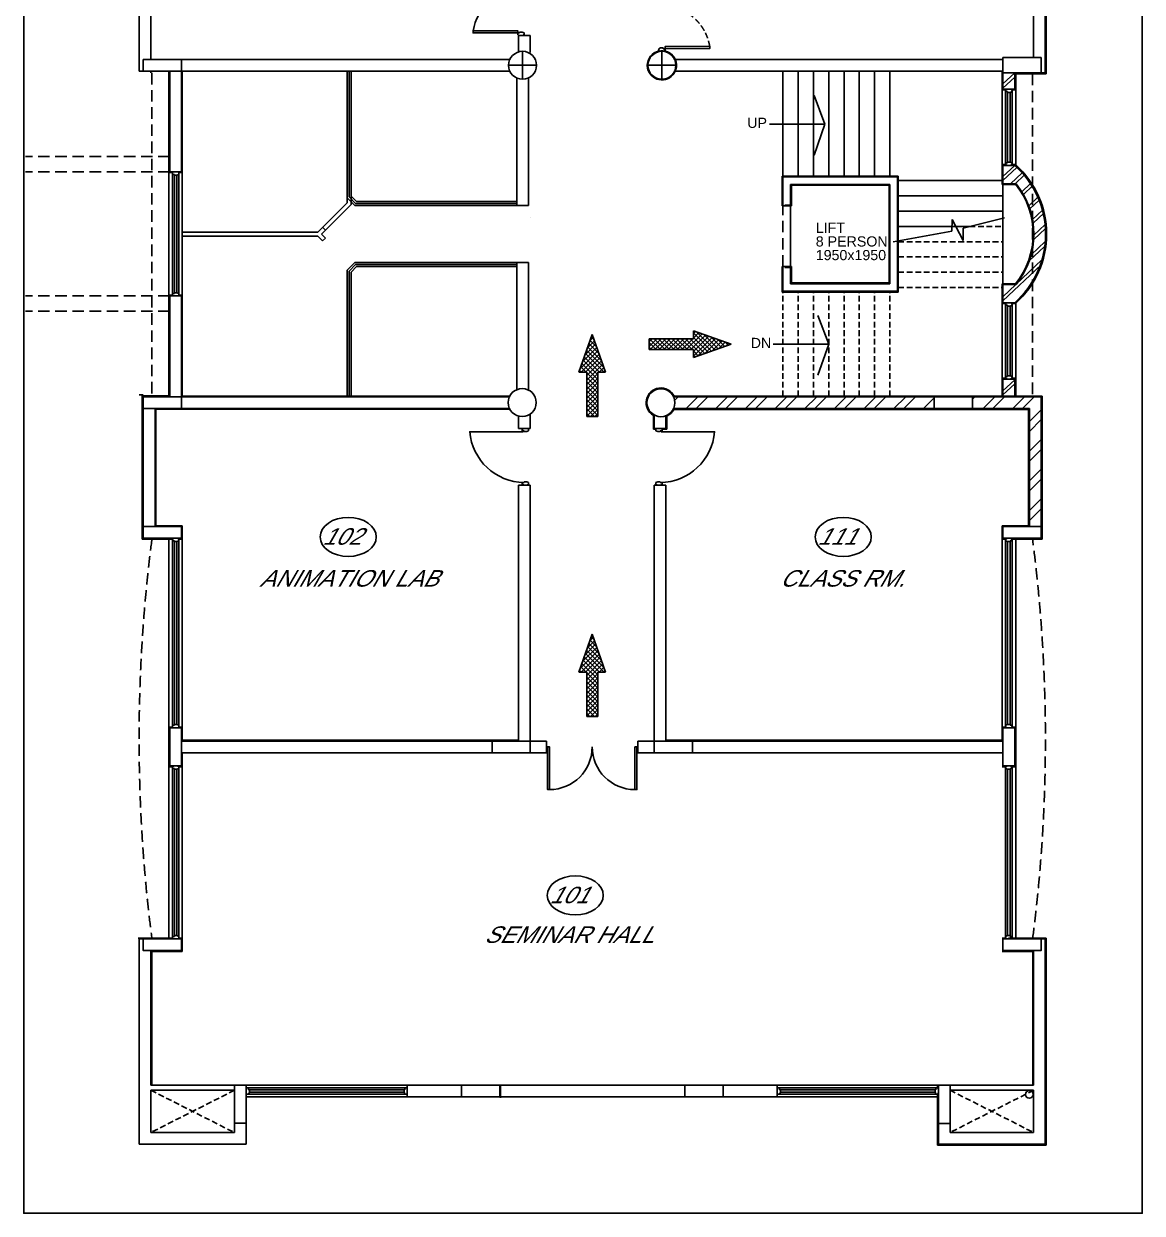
# Model space of a CAD drawing. Extents: x 681461 to 804584, y -183990 to -115925.
# Drawn here: x 706745 to 728732, y -183990 to -160609 of the extents above; entities that cross this region are included whole.
import ezdxf
from ezdxf.enums import TextEntityAlignment as Align

# ---------------------------------------------------------------- set-up
doc = ezdxf.new("R2010")
doc.units = 0
doc.header["$LTSCALE"] = 900
doc.linetypes.add('HIDDEN', pattern=[0.375, 0.25, -0.125])
doc.linetypes.add('HIDDEN2', pattern=[0.1875, 0.125, -0.0625])
for name, color, linetype in [('1', 7, 'CONTINUOUS'), ('CL', 8, 'CONTINUOUS'), ('COL', 6, 'CONTINUOUS'), ('DIM', 5, 'CONTINUOUS'), ('DOOR', 163, 'CONTINUOUS'), ('DW', 2, 'CONTINUOUS'), ('FUR', 2, 'CONTINUOUS'), ('MISC', 7, 'CONTINUOUS'), ('PLA', 9, 'CONTINUOUS'), ('TEXT', 2, 'CONTINUOUS'), ('WALL', 1, 'CONTINUOUS'), ('WIN', 4, 'CONTINUOUS')]:
    doc.layers.add(name, color=color, linetype=linetype)
doc.styles.add('ROMANS', font='arial.ttf')

# ---------------------------------------------------------------- blocks, each defined once
blk = doc.blocks.new('REDFRAME')
at = {"layer": '1', "linetype": 'BYBLOCK'}
for p, q in [((-95, 0), (-95, -15)), ((-95, 0), (0, 0)), ((0, 0), (0, -15)), ((-110, -15), (-110, -50)), ((-110, -15), (-95, -15)), ((-110, -15), (-110, -50)), ((-72, -50), (-110, -50)), ((-72, -50), (-72, -65)), ((-22, -65), (-72, -65)), ((-22, -65), (15, -50)), ((0, -15), (15, -15)), ((15, -15), (15, -50))]:
    blk.add_line(p, q, dxfattribs=at)
blk = doc.blocks.new('*X60')
at = {"layer": 'CL', "linetype": 'CONTINUOUS'}
for p, q in [((725443, -167943), (725394, -167991)), ((725832, -167943), (725602, -168173)), ((726026, -167943), (725796, -168173)), ((726415, -167943), (726185, -168173)), ((726610, -167943), (726380, -168173)), ((726744, -168197), (726514, -168427)), ((726744, -168391), (726514, -168621)), ((726744, -168780), (726514, -169010)), ((726744, -168975), (726514, -169205)), ((726744, -169364), (726514, -169594)), ((726744, -169558), (726514, -169788)), ((726744, -169947), (726514, -170177)), ((726744, -170141), (726514, -170371))]:
    blk.add_line(p, q, dxfattribs=at)
blk = doc.blocks.new('*X61')
at = {"layer": 'CL', "linetype": 'CONTINUOUS'}
for p, q in [((719609, -167943), (719540, -168012)), ((719998, -167943), (719768, -168173)), ((720193, -167943), (719963, -168173)), ((720581, -167943), (720351, -168173)), ((720776, -167943), (720546, -168173)), ((721165, -167943), (720935, -168173)), ((721359, -167943), (721129, -168173)), ((721748, -167943), (721518, -168173)), ((721943, -167943), (721713, -168173)), ((722332, -167943), (722102, -168173)), ((722526, -167943), (722296, -168173)), ((722915, -167943), (722685, -168173)), ((723109, -167943), (722879, -168173)), ((723498, -167943), (723268, -168173)), ((723693, -167943), (723463, -168173)), ((724082, -167943), (723852, -168173)), ((724276, -167943), (724046, -168173)), ((724644, -167963), (724435, -168173)), ((724644, -168158), (724629, -168173))]:
    blk.add_line(p, q, dxfattribs=at)
blk = doc.blocks.new('*X80')
at = {"layer": 'DOOR', "color": 3, "linetype": 'CONTINUOUS'}
for p, q in [((717826, -172874), (717964, -172736)), ((717874, -172738), (717941, -172671)), ((718006, -172854), (717878, -172727)), ((717958, -172718), (717901, -172662)), ((717682, -173284), (718033, -172932)), ((717699, -173355), (718056, -172998)), ((717730, -173148), (718010, -172867)), ((717778, -173011), (717987, -172802)), ((718153, -173355), (717786, -172988)), ((718150, -173264), (717809, -172923)), ((718102, -173128), (717832, -172858)), ((718054, -172991), (717855, -172792)), ((717799, -173355), (717694, -173250)), ((718027, -173495), (717717, -173184)), ((718027, -173407), (717740, -173119)), ((718064, -173355), (717763, -173054)), ((717787, -173355), (718079, -173063)), ((717811, -173419), (718102, -173128)), ((717811, -173508), (718126, -173194)), ((717711, -173355), (717671, -173315)), ((718027, -173583), (717811, -173367)), ((717811, -173596), (718027, -173380)), ((718027, -173672), (717811, -173456)), ((717811, -173685), (718027, -173469)), ((718053, -173355), (718149, -173259)), ((718141, -173355), (718172, -173324)), ((718027, -173760), (717811, -173544)), ((717811, -173773), (718027, -173557)), ((718027, -173848), (717811, -173632)), ((717811, -173861), (718027, -173645)), ((718027, -173937), (717811, -173721)), ((717811, -173950), (718027, -173734)), ((718027, -174025), (717811, -173809)), ((717811, -174038), (718027, -173822)), ((718027, -174114), (717811, -173898)), ((717811, -174126), (718027, -173910)), ((718027, -174202), (717811, -173986)), ((717811, -174215), (718027, -173999)), ((717963, -174226), (717811, -174074)), ((717875, -174226), (717811, -174163)), ((717889, -174226), (718027, -174087)), ((717977, -174226), (718027, -174176))]:
    blk.add_line(p, q, dxfattribs=at)
blk = doc.blocks.new('*X81')
at = {"layer": 'DOOR', "color": 3, "linetype": 'CONTINUOUS'}
for p, q in [((717778, -167116), (717987, -166907)), ((717826, -166979), (717964, -166841)), ((718054, -167096), (717855, -166897)), ((717874, -166843), (717941, -166776)), ((718006, -166959), (717878, -166832)), ((717958, -166823), (717901, -166767)), ((717682, -167389), (718033, -167037)), ((717699, -167460), (718056, -167103)), ((717730, -167253), (718010, -166972)), ((718064, -167460), (717763, -167159)), ((718153, -167460), (717786, -167093)), ((717787, -167460), (718079, -167168)), ((718150, -167369), (717809, -167028)), ((718102, -167233), (717832, -166963)), ((717799, -167460), (717694, -167355)), ((718027, -167600), (717717, -167289)), ((718027, -167512), (717740, -167224)), ((717811, -167524), (718102, -167233)), ((717811, -167613), (718126, -167299)), ((718053, -167460), (718149, -167364)), ((717711, -167460), (717671, -167420)), ((718027, -167688), (717811, -167472)), ((717811, -167701), (718027, -167485)), ((718027, -167777), (717811, -167561)), ((717811, -167790), (718027, -167574)), ((718141, -167460), (718172, -167429)), ((718027, -167865), (717811, -167649)), ((717811, -167878), (718027, -167662)), ((718027, -167953), (717811, -167737)), ((717811, -167966), (718027, -167750)), ((718027, -168042), (717811, -167826)), ((717811, -168055), (718027, -167839)), ((718027, -168130), (717811, -167914)), ((717811, -168143), (718027, -167927)), ((718027, -168219), (717811, -168003)), ((717811, -168231), (718027, -168015)), ((718027, -168307), (717811, -168091)), ((717811, -168320), (718027, -168104)), ((717963, -168331), (717811, -168179)), ((717875, -168331), (717811, -168268)), ((717889, -168331), (718027, -168192)), ((717977, -168331), (718027, -168281))]:
    blk.add_line(p, q, dxfattribs=at)
blk = doc.blocks.new('*X82')
at = {"layer": 'DOOR', "color": 3, "linetype": 'CONTINUOUS'}
for p, q in [((719908, -166699), (719948, -166658)), ((719908, -166787), (720014, -166681)), ((719908, -166687), (720265, -167044)), ((719979, -166669), (720331, -167021)), ((719037, -166862), (719100, -166799)), ((719037, -166951), (719189, -166799)), ((719037, -166876), (719176, -167015)), ((719048, -166799), (719264, -167015)), ((719061, -167015), (719277, -166799)), ((719137, -166799), (719353, -167015)), ((719149, -167015), (719365, -166799)), ((719225, -166799), (719441, -167015)), ((719238, -167015), (719454, -166799)), ((719313, -166799), (719529, -167015)), ((719326, -167015), (719542, -166799)), ((719402, -166799), (719618, -167015)), ((719415, -167015), (719631, -166799)), ((719490, -166799), (719706, -167015)), ((719503, -167015), (719719, -166799)), ((719579, -166799), (719795, -167015)), ((719591, -167015), (719807, -166799)), ((719667, -166799), (719883, -167015)), ((719680, -167015), (719896, -166799)), ((719755, -166799), (720069, -167113)), ((719768, -167015), (720079, -166704)), ((719844, -166799), (720135, -167090)), ((719857, -167015), (720144, -166727)), ((719908, -167052), (720210, -166751)), ((719908, -167140), (720275, -166774)), ((719908, -166775), (720200, -167067)), ((719999, -167138), (720340, -166797)), ((720116, -166717), (720396, -166998)), ((720135, -167090), (720405, -166820)), ((720252, -166766), (720461, -166975)), ((720272, -167042), (720471, -166843)), ((720389, -166814), (720527, -166952)), ((720409, -166993), (720536, -166866)), ((720525, -166862), (720592, -166929)), ((720545, -166945), (720601, -166889)), ((719037, -166965), (719087, -167015)), ((719908, -167040), (720004, -167136)), ((719908, -167129), (719939, -167159))]:
    blk.add_line(p, q, dxfattribs=at)

msp = doc.modelspace()

# ---------------------------------------------------------------- linework, layer by layer
at = {"layer": '1', "color": 1}
for p, q in [((713099.489, -164126.307), (713099.489, -161542.875)), ((713139.489, -164013.55), (713139.489, -161542.875)), ((713179.489, -164159.444), (713179.489, -161542.875)), ((712522.921, -164702.875), (713099.489, -164126.307)), ((713252.246, -164182.875), (713099.489, -164030.119)), ((713268.814, -164142.875), (713139.489, -164013.55)), ((713285.383, -164102.875), (713179.489, -163996.982)), ((713285.383, -164102.875), (716434.489, -164102.875)), ((712596.058, -164742.875), (713179.489, -164159.444)), ((713252.246, -164182.875), (716434.489, -164182.875)), ((713268.814, -164142.875), (716434.489, -164142.875)), ((713268.814, -164142.875), (716434.489, -164142.875)), ((716434.489, -164182.875), (716664.489, -164182.875)), ((712522.921, -164702.875), (709859.489, -164702.875)), ((712522.921, -164782.875), (709859.489, -164782.875)), ((712522.921, -164782.875), (712617.253, -164877.208)), ((712596.058, -164742.875), (712673.822, -164820.639)), ((712673.822, -164665.112), (712617.253, -164608.543)), ((712673.822, -164820.639), (712617.253, -164877.208)), ((713252.246, -165302.875), (713099.489, -165455.632)), ((713099.489, -165455.632), (713099.489, -167942.875)), ((713268.814, -165342.875), (713139.489, -165472.2)), ((713139.489, -165472.2), (713139.489, -167942.875)), ((713285.383, -165382.875), (713179.489, -165488.769)), ((713179.489, -165488.769), (713179.489, -167942.875)), ((713252.246, -165302.875), (716434.489, -165302.875)), ((713268.814, -165342.875), (716434.489, -165342.875)), ((713268.814, -165342.875), (716434.489, -165342.875)), ((713285.383, -165382.875), (716434.489, -165382.875)), ((716434.489, -165302.875), (716664.489, -165302.875))]:
    msp.add_line(p, q, dxfattribs=at)
at = {"layer": 'COL'}
for points in [[(709094.49, -167942.875), (709844.49, -167942.875), (709844.49, -168172.875), (709094.49, -168172.875)], [(724644.49, -167943.314), (725394.49, -167943.314), (725394.49, -168172.875), (724644.49, -168172.875)], [(709094.489, -170723.095), (709844.489, -170723.095), (709844.489, -170493.095), (709094.489, -170493.095)], [(725994.489, -170723.095), (726744.489, -170723.095), (726744.489, -170493.095), (725994.489, -170493.095)], [(726224.489, -175198.095), (726224.489, -174448.095), (725994.489, -174448.095), (725994.489, -175198.095)], [(711114.49, -182223.095), (711114.49, -181473.095), (710884.49, -181473.095), (710884.49, -182223.095)], [(715351.01, -181473.095), (715351.01, -181703.095), (716101.01, -181703.095), (716101.01, -181473.095)], [(720491.01, -181473.095), (720491.01, -181703.095), (719741.01, -181703.095), (719741.01, -181473.095)], [(724724.49, -181472.886), (724954.49, -181472.886), (724954.49, -182224.88), (724724.49, -182224.88)]]:
    msp.add_lwpolyline(points, close=True, dxfattribs=at)
at = {"layer": 'COL', "color": 6}
for points in [[(709614.49, -174448.095), (709844.49, -174448.095), (709844.49, -175198.095), (709614.49, -175198.095)], [(715949.49, -174708.095), (716699.49, -174708.095), (716699.49, -174938.095), (715949.49, -174938.095)], [(719139.49, -174708.095), (719889.49, -174708.095), (719889.49, -174938.095), (719139.49, -174938.095)]]:
    msp.add_lwpolyline(points, close=True, dxfattribs=at)
at = {"layer": 'COL'}
for centre in [(716542.867, -168054.876), (719269.815, -168058.095)]:
    msp.add_circle(centre, 275, dxfattribs=at)
at = {"layer": 'DIM'}
msp.add_circle((726511.787, -181654.019), 75, dxfattribs=at)
at = {"layer": 'DOOR', "color": 7}
for p, q in [((709014.49, -161542.875), (709014.49, -158759.876)), ((726824.107, -161574.876), (726824.107, -158759.876)), ((709244.49, -161312.875), (709244.49, -158989.876)), ((726594.107, -161274.876), (726594.107, -158989.876)), ((716469.489, -160840.44), (716699.489, -160840.44)), ((716469.489, -161175.076), (716469.489, -160840.44)), ((716699.489, -161175.076), (716699.489, -160840.44)), ((709844.489, -161312.875), (716298.33, -161312.875)), ((719553.501, -161312.875), (725994.489, -161312.875)), ((709614.49, -161542.875), (709614.49, -163519.876)), ((709844.489, -161542.875), (716301.092, -161542.875)), ((709844.489, -163519.876), (709844.489, -161542.875)), ((719550.875, -161542.875), (725994.489, -161542.875)), ((716434.489, -161674.676), (716434.489, -162009.312)), ((716664.489, -161674.676), (716664.489, -162009.312)), ((716434.489, -164182.875), (716434.489, -162009.312)), ((716664.489, -164182.875), (716664.489, -162009.312)), ((709614.49, -163519.876), (709844.489, -163519.876)), ((716434.489, -167802.132), (716434.489, -165302.875)), ((716664.489, -167808.232), (716664.489, -165302.875)), ((709614.49, -165959.876), (709614.49, -167942.875)), ((709614.49, -165959.876), (709844.489, -165959.876)), ((709844.489, -167942.875), (709844.489, -165959.876)), ((709844.49, -167942.875), (716291.708, -167942.875)), ((719519.514, -167942.875), (724644.49, -167942.875)), ((725394.49, -167942.875), (725994.49, -167942.875)), ((725957.36, -167942.875), (726744.491, -167942.875)), ((726744.491, -167942.875), (726744.491, -170493.095)), ((709094.49, -168172.875), (709094.49, -170493.095)), ((709324.489, -170493.095), (709324.489, -168172.875)), ((709844.49, -168172.875), (716294.47, -168172.875)), ((716469.49, -168319.905), (716469.49, -168561.88)), ((716699.49, -168280.917), (716699.49, -168561.88)), ((719139.49, -168300.253), (719139.49, -168561.88)), ((719369.49, -168314.395), (719369.49, -168561.88)), ((719519.716, -168172.875), (724644.49, -168172.875)), ((725394.49, -168172.875), (726514.491, -168172.875)), ((726514.491, -170493.095), (726514.491, -168172.875)), ((716469.49, -168561.88), (716699.49, -168561.88)), ((719139.49, -168561.88), (719369.49, -168561.88)), ((716469.49, -169676.539), (716469.49, -174708.095)), ((716699.49, -169676.539), (716469.49, -169676.539)), ((716699.49, -169676.539), (716699.49, -174708.095)), ((719139.49, -174708.095), (719139.49, -169676.539)), ((719139.49, -169676.539), (719369.49, -169676.539)), ((719369.49, -174708.095), (719369.49, -169676.539)), ((709844.49, -174708.095), (715949.49, -174708.095)), ((716699.49, -174708.095), (717019.49, -174708.095)), ((717019.49, -174708.095), (717019.49, -174938.095)), ((718819.49, -174708.095), (718819.49, -174938.095)), ((719139.49, -174708.095), (718819.49, -174708.095)), ((719889.49, -174708.095), (725994.49, -174708.095)), ((709844.49, -174938.095), (715949.49, -174938.095)), ((716699.49, -174938.095), (717019.49, -174938.095)), ((719139.49, -174938.095), (718819.49, -174938.095)), ((719889.49, -174938.095), (725994.49, -174938.095)), ((709014.49, -178598.095), (709014.49, -182633.095)), ((726824.49, -182633.095), (726824.49, -178598.095)), ((709244.49, -178828.095), (709244.49, -181473.095)), ((726594.49, -181473.095), (726594.49, -178828.095)), ((710884.49, -181473.095), (709244.49, -181473.095)), ((709244.49, -181573.095), (709244.49, -182403.095)), ((710884.49, -181573.095), (709244.49, -181573.095)), ((714284.49, -181473.095), (714284.49, -181703.095)), ((715351.01, -181473.095), (714284.49, -181473.095)), ((716101.01, -181473.095), (719741.01, -181473.095)), ((720491.01, -181473.095), (721554.49, -181472.976)), ((721554.49, -181472.976), (721554.49, -181703.095)), ((724954.49, -181473.095), (726594.491, -181473.095)), ((724954.49, -181573.095), (726594.49, -181573.095)), ((726594.49, -182403.095), (726594.49, -181573.095)), ((715351.01, -181703.095), (714284.49, -181703.095)), ((716101.01, -181703.095), (719741.01, -181703.095)), ((720491.01, -181702.875), (721554.49, -181702.875)), ((710884.49, -182223.095), (710884.49, -182403.095)), ((711114.49, -182223.095), (711114.49, -182633.095)), ((724724.49, -182224.88), (724724.49, -182633.095)), ((724954.49, -182224.88), (724954.49, -182403.095)), ((710884.49, -182403.095), (709244.49, -182403.095)), ((724954.49, -182403.095), (726594.49, -182403.095)), ((711114.49, -182633.095), (709014.49, -182633.095)), ((724724.49, -182633.095), (726824.49, -182633.095))]:
    msp.add_line(p, q, dxfattribs=at)
at = {"layer": 'DOOR', "color": 4, "linetype": 'BYBLOCK'}
for p, q in [((716549.489, -161699.876), (716549.489, -161149.876)), ((719289.489, -161699.876), (719289.489, -161149.876)), ((716274.489, -161424.876), (716824.489, -161424.876)), ((719014.489, -161424.876), (719564.489, -161424.876))]:
    msp.add_line(p, q, dxfattribs=at)
at = {"layer": 'DOOR', "color": 3, "linetype": 'BYBLOCK'}
for p, q in [((720653, -166907.101), (719908, -166644.101)), ((719908, -166799.101), (719908, -166644.101)), ((717919.49, -166715.101), (717656.49, -167460.101)), ((717919.49, -166715.101), (718182.49, -167460.101)), ((719908, -166799.101), (719037, -166799.101)), ((719037, -167015.101), (719037, -166799.101)), ((720653, -166907.101), (719908, -167170.101)), ((719908, -167015.101), (719037, -167015.101)), ((719908, -167170.101), (719908, -167015.101)), ((717811.49, -167460.101), (717656.49, -167460.101)), ((717811.49, -167460.101), (717811.49, -168331.101)), ((718182.49, -167460.101), (718027.49, -167460.101)), ((718027.49, -167460.101), (718027.49, -168331.101)), ((718027.49, -168331.101), (717811.49, -168331.101)), ((717919.49, -172610.101), (717656.49, -173355.101)), ((717919.49, -172610.101), (718182.49, -173355.101)), ((717811.49, -173355.101), (717656.49, -173355.101)), ((717811.49, -173355.101), (717811.49, -174226.101)), ((718182.49, -173355.101), (718027.49, -173355.101)), ((718027.49, -173355.101), (718027.49, -174226.101)), ((718027.49, -174226.101), (717811.49, -174226.101))]:
    msp.add_line(p, q, dxfattribs=at)
at = {"layer": 'DOOR', "color": 222, "linetype": 'BYBLOCK'}
msp.add_lwpolyline([(706745, -120071.047), (728731.63, -120071.047), (728731.63, -183989.95), (706745, -183989.95)], close=True, dxfattribs=at)
at = {"layer": 'DOOR', "color": 4, "linetype": 'BYBLOCK'}
for points in [[(712572, -170695.101), (712582.587, -170770.016), (712613.942, -170842.052), (712664.86, -170908.44), (712733.384, -170966.63), (712816.881, -171014.386), (712912.141, -171049.871), (713015.505, -171071.723), (713123, -171079.101), (713230.495, -171071.723), (713333.859, -171049.871), (713429.119, -171014.386), (713512.616, -170966.63), (713581.14, -170908.44), (713632.058, -170842.052), (713663.413, -170770.016), (713674, -170695.101), (713663.413, -170620.187), (713632.058, -170548.151), (713581.14, -170481.762), (713512.616, -170423.572), (713429.119, -170375.817), (713333.859, -170340.332), (713230.495, -170318.48), (713123, -170311.101), (713015.505, -170318.48), (712912.141, -170340.332), (712816.881, -170375.817), (712733.384, -170423.572), (712664.86, -170481.762), (712613.942, -170548.151), (712582.587, -170620.187)], [(722303, -170695.101), (722313.587, -170770.016), (722344.942, -170842.052), (722395.86, -170908.44), (722464.384, -170966.63), (722547.881, -171014.386), (722643.141, -171049.871), (722746.505, -171071.723), (722854, -171079.101), (722961.495, -171071.723), (723064.859, -171049.871), (723160.119, -171014.386), (723243.616, -170966.63), (723312.14, -170908.44), (723363.058, -170842.052), (723394.413, -170770.016), (723405, -170695.101), (723394.413, -170620.187), (723363.058, -170548.151), (723312.14, -170481.762), (723243.616, -170423.572), (723160.119, -170375.817), (723064.859, -170340.332), (722961.495, -170318.48), (722854, -170311.101), (722746.505, -170318.48), (722643.141, -170340.332), (722547.881, -170375.817), (722464.384, -170423.572), (722395.86, -170481.762), (722344.942, -170548.151), (722313.587, -170620.187)], [(717036, -177743.101), (717046.587, -177818.016), (717077.942, -177890.052), (717128.86, -177956.44), (717197.384, -178014.63), (717280.881, -178062.386), (717376.141, -178097.871), (717479.505, -178119.723), (717587, -178127.101), (717694.495, -178119.723), (717797.859, -178097.871), (717893.119, -178062.386), (717976.616, -178014.63), (718045.14, -177956.44), (718096.058, -177890.052), (718127.413, -177818.016), (718138, -177743.101), (718127.413, -177668.187), (718096.058, -177596.151), (718045.14, -177529.762), (717976.616, -177471.572), (717893.119, -177423.817), (717797.859, -177388.332), (717694.495, -177366.48), (717587, -177359.101), (717479.505, -177366.48), (717376.141, -177388.332), (717280.881, -177423.817), (717197.384, -177471.572), (717128.86, -177529.762), (717077.942, -177596.151), (717046.587, -177668.187)]]:
    msp.add_lwpolyline(points, close=True, dxfattribs=at)
at = {"layer": 'DW', "color": 5, "linetype": 'HIDDEN2'}
msp.add_arc((719280.012, -161211.816), 962.325, 9.2622216, 87.9704817, dxfattribs=at)
at = {"layer": 'FUR', "color": 2}
for p, q in [((724990.377, -164685.572), (724995.671, -164456.734)), ((724995.671, -164456.734), (725208.998, -164866.951)), ((725208.998, -164623.837), (726021.244, -164424.568)), ((723833.267, -164894.783), (724990.377, -164685.572)), ((725208.998, -164866.951), (725208.998, -164623.837))]:
    msp.add_line(p, q, dxfattribs=at)
at = {"layer": 'MISC', "color": 1, "linetype": 'HIDDEN2'}
for p, q in [((725335.2, -164592.875), (725994.489, -164592.875)), ((723934.489, -164892.875), (725994.489, -164892.875)), ((723934.489, -165192.875), (725994.489, -165192.875)), ((723934.489, -165492.875), (725994.489, -165492.875)), ((721669.489, -167927.875), (721669.489, -165882.875)), ((721969.489, -167927.875), (721969.489, -165882.875)), ((722269.489, -167927.875), (722269.489, -165882.875)), ((722569.489, -167927.875), (722569.489, -165882.875)), ((722869.489, -167927.875), (722869.489, -165882.875)), ((723169.489, -167927.875), (723169.489, -165882.875)), ((723469.489, -167927.875), (723469.489, -165882.875)), ((723769.489, -167927.875), (723769.489, -165882.875)), ((723934.489, -165792.875), (725979.489, -165792.875))]:
    msp.add_line(p, q, dxfattribs=at)
at = {"layer": 'PLA'}
for p, q in [((709074.49, -167922.875), (709074.49, -170738.095)), ((709594.49, -167922.875), (709074.49, -167922.875)), ((709859.49, -167927.875), (716282.155, -167927.875)), ((709339.489, -168187.875), (716285.164, -168187.875)), ((709339.489, -170478.095), (709339.489, -168187.875)), ((719124.49, -168309.054), (719124.49, -168576.88)), ((719384.49, -168321.239), (719384.49, -168576.88)), ((719124.49, -168576.88), (719169.49, -168576.88)), ((719384.49, -168576.88), (719294.49, -168576.88)), ((709859.49, -174693.095), (709859.49, -170478.095)), ((709666.99, -170738.095), (709074.49, -170738.095)), ((709594.49, -170738.095), (709594.49, -174433.095)), ((709791.99, -170738.095), (709859.49, -170738.095)), ((709594.49, -174433.095), (709666.99, -174433.095)), ((709791.99, -174433.095), (709859.49, -174433.095)), ((709859.49, -174953.095), (709859.49, -178583.095)), ((709594.49, -175213.095), (709594.49, -178583.095)), ((726244.49, -175213.095), (726244.49, -178583.095))]:
    msp.add_line(p, q, dxfattribs=at)
at = {"layer": 'PLA', "linetype": 'BYBLOCK'}
for p, q in [((719528.934, -167927.875), (726764.491, -167927.875)), ((726764.491, -167927.875), (726764.491, -170743.095)), ((719524.876, -168192.875), (726494.491, -168192.875)), ((726494.491, -170478.095), (726494.491, -168192.875)), ((725979.49, -174693.095), (725979.49, -170478.095)), ((726494.491, -170478.095), (725979.49, -170478.095)), ((726046.99, -170738.095), (725979.49, -170738.095)), ((726171.99, -170743.095), (726764.491, -170743.095)), ((726244.49, -175213.095), (726244.49, -170743.095)), ((726046.989, -174433.095), (725979.49, -174433.095)), ((726244.49, -174433.095), (726171.989, -174433.095)), ((719384.49, -174693.095), (725979.49, -174693.095)), ((726104.49, -178583.095), (726844.49, -178583.095)), ((726844.49, -182653.095), (726844.49, -178583.095)), ((726579.479, -178843.095), (725979.49, -178843.095)), ((726579.479, -181457.875), (726579.479, -178843.095)), ((724704.49, -182653.095), (726844.49, -182653.095))]:
    msp.add_line(p, q, dxfattribs=at)
at = {"layer": 'PLA', "color": 8, "linetype": 'BYBLOCK'}
for p, q in [((709594.49, -174433.095), (709594.49, -175213.095)), ((709594.49, -175213.095), (709666.99, -175213.095)), ((709791.99, -175213.095), (709859.489, -175213.095)), ((726046.99, -175213.095), (725979.49, -175213.095)), ((726244.49, -175213.095), (726171.99, -175213.095))]:
    msp.add_line(p, q, dxfattribs=at)
at = {"layer": 'PLA', "color": 8}
for p, q in [((709859.49, -174693.095), (716454.49, -174693.095)), ((709859.489, -175213.095), (709859.489, -174953.095))]:
    msp.add_line(p, q, dxfattribs=at)
at = {"layer": 'PLA', "color": 6}
for points in [[(709094.489, -178598.095), (709844.489, -178598.095), (709844.489, -178828.095), (709094.489, -178828.095)], [(726744.49, -178598.095), (725994.49, -178598.095), (725994.49, -178828.095), (726744.49, -178828.095)]]:
    msp.add_lwpolyline(points, close=True, dxfattribs=at)
at = {"layer": 'PLA', "linetype": 'BYBLOCK'}
msp.add_arc((719269.815, -168058.095), 290, 26.6816094, 239.9259173, dxfattribs=at)
at = {"layer": 'PLA'}
msp.add_arc((719269.815, -168054.876), 290, 293.2929434, 331.5846092, dxfattribs=at)
at = {"layer": 'WALL', "color": 8, "linetype": 'BYBLOCK'}
for p, q in [((726844.107, -161594.876), (726844.107, -158744.876)), ((719226.989, -161134.876), (719206.989, -161134.876)), ((725979.489, -163767.875), (725979.489, -161557.875)), ((726224.489, -161574.876), (725994.489, -161792.91)), ((726224.489, -161655.775), (725994.489, -161873.809)), ((726244.489, -163383.897), (726244.489, -161594.876)), ((726244.489, -161594.876), (726844.107, -161594.876)), ((726046.989, -161907.875), (725979.489, -161907.875)), ((726046.989, -161942.875), (726046.989, -163342.875)), ((726084.989, -161957.875), (726084.989, -163327.875)), ((726134.989, -161957.875), (726134.989, -163327.875)), ((726171.989, -161907.875), (726244.489, -161907.875)), ((726171.989, -161942.875), (726171.989, -163342.875)), ((726046.989, -163377.875), (725979.489, -163377.875)), ((726224.489, -163392.875), (725994.489, -163610.91)), ((726171.989, -163377.875), (726244.489, -163377.875)), ((709666.99, -163534.876), (709594.49, -163534.876)), ((709666.99, -163569.876), (709666.99, -165909.876)), ((709704.99, -163584.876), (709704.99, -165894.876)), ((709754.99, -163584.876), (709754.99, -165894.876)), ((709791.99, -163534.876), (709859.489, -163534.876)), ((709791.99, -163569.876), (709791.99, -165909.876)), ((726267.928, -163432.596), (725994.489, -163691.808)), ((726374.489, -163539.875), (726144.489, -163757.91)), ((726411.834, -163585.373), (726235.138, -163752.875)), ((726244.666, -163767.875), (725979.489, -163767.875)), ((726537.496, -163751.811), (726366.396, -163914.009)), ((726574.84, -163797.308), (726398.145, -163964.811)), ((726681.363, -164016.59), (726501.187, -164187.392)), ((726704.493, -164075.561), (726522.648, -164247.946)), ((726771.939, -164274.066), (726576.744, -164459.105)), ((726795.069, -164333.038), (726587.994, -164529.34)), ((716699.489, -164407.773), (716699.489, -164407.773)), ((726823.917, -164554.448), (726602.411, -164764.43)), ((726829.051, -164630.48), (726599.003, -164848.559)), ((726812.051, -164984.48), (726511.952, -165268.966)), ((726826.558, -164889.829), (726547.861, -165154.026)), ((726759.22, -165251.82), (725994.489, -165976.765)), ((726744.713, -165346.471), (725994.489, -166057.664)), ((725979.489, -167927.875), (725979.489, -165717.875)), ((726251.839, -165717.875), (725979.489, -165717.875)), ((709666.99, -165944.876), (709594.49, -165944.876)), ((709791.99, -165944.876), (709859.489, -165944.876)), ((726046.989, -166107.875), (725979.489, -166107.875)), ((726046.989, -166142.875), (726046.989, -167542.875)), ((726084.989, -166157.875), (726084.989, -167527.875)), ((726134.989, -166157.875), (726134.989, -167527.875)), ((726171.989, -166107.875), (726244.489, -166107.875)), ((726171.989, -166142.875), (726171.989, -167542.875)), ((726244.489, -166101.854), (726244.489, -167923.314)), ((726046.989, -167577.875), (725979.489, -167577.875)), ((726224.489, -167605.772), (725994.489, -167823.806)), ((726171.989, -167577.875), (726244.489, -167577.875)), ((726224.489, -167686.671), (725994.489, -167904.705)), ((726046.99, -170773.095), (726046.99, -174398.095)), ((726083.99, -170788.095), (726083.99, -174383.095)), ((726133.99, -170788.095), (726133.99, -174383.142)), ((726171.99, -170773.095), (726171.99, -174397.964)), ((709594.49, -176777.698), (709594.49, -176777.698)), ((726244.49, -176777.698), (726244.49, -176777.698)), ((711114.49, -181473.095), (714284.49, -181473.095)), ((711164.49, -181525.595), (714234.49, -181525.595)), ((711164.49, -181650.595), (714234.49, -181650.595)), ((711179.49, -181563.595), (714219.49, -181563.595)), ((711179.49, -181613.595), (714219.49, -181613.595)), ((716116.01, -181458.095), (716116.01, -181723.095)), ((721554.49, -181472.976), (724724.49, -181472.886)), ((724674.49, -181525.595), (721604.49, -181525.595)), ((724674.49, -181650.595), (721604.49, -181650.595)), ((724659.49, -181563.595), (721619.49, -181563.595)), ((724659.49, -181613.595), (721619.49, -181613.595)), ((711114.49, -181703.095), (714284.49, -181703.095)), ((721554.49, -181702.969), (724724.49, -181702.879)), ((724704.49, -181722.875), (724704.49, -182653.095))]:
    msp.add_line(p, q, dxfattribs=at)
at = {"layer": 'WALL'}
for p, q in [((709094.489, -161542.875), (709014.49, -161542.875)), ((725994.489, -161892.875), (725994.489, -161574.876)), ((726224.489, -161892.875), (726224.489, -161574.876)), ((726744.489, -161574.876), (726824.107, -161574.876)), ((726224.489, -161892.875), (725994.489, -161892.875)), ((725994.489, -163752.875), (725994.489, -163392.875)), ((726224.489, -163392.875), (725994.489, -163392.875)), ((726251.839, -163752.875), (725994.489, -163752.875)), ((725994.489, -163767.875), (725994.489, -165717.875)), ((721819.489, -165383.572), (721819.489, -164171.908)), ((725994.489, -166092.875), (725994.489, -165732.875)), ((726251.839, -165732.875), (725994.489, -165732.875)), ((726224.489, -166092.875), (725994.489, -166092.875)), ((726224.489, -167592.875), (725994.489, -167592.875)), ((725994.489, -167592.875), (725994.489, -167943.314)), ((726224.489, -167592.875), (726224.489, -167943.314)), ((709614.49, -167649.876), (709614.49, -167942.875)), ((709844.49, -167942.875), (709844.49, -167649.876)), ((709094.49, -178598.095), (709014.49, -178598.095)), ((726744.49, -178598.095), (726824.49, -178598.095))]:
    msp.add_line(p, q, dxfattribs=at)
at = {"layer": 'WALL', "color": 5, "linetype": 'HIDDEN'}
for p, q in [((709244.49, -161574.876), (709244.49, -161542.875)), ((709264.49, -161574.876), (709264.49, -167901.543)), ((709264.49, -161574.876), (709264.49, -167901.543)), ((726574.107, -161587.727), (726574.107, -167901.543)), ((709094.49, -167904.876), (709014.49, -167904.876))]:
    msp.add_line(p, q, dxfattribs=at)
at = {"layer": 'WALL', "color": 8}
for p, q in [((709859.489, -167927.875), (709859.489, -161557.875)), ((709594.49, -161562.875), (709594.49, -167922.875)), ((721654.489, -163602.875), (723934.489, -163602.875)), ((721654.489, -164186.908), (721654.489, -163602.875)), ((723934.489, -165882.875), (723934.489, -163602.875)), ((721834.489, -163782.875), (723754.489, -163782.875)), ((721834.489, -164186.908), (721834.489, -163782.875)), ((723754.489, -165702.875), (723754.489, -163782.875)), ((721834.489, -164186.908), (721654.489, -164186.908)), ((721654.489, -165882.875), (721654.489, -165383.572)), ((721834.489, -165383.572), (721654.489, -165383.572)), ((721834.489, -165702.875), (721834.489, -165383.572)), ((721834.489, -165702.875), (723754.489, -165702.875)), ((721654.489, -165882.875), (723934.489, -165882.875)), ((709594.49, -167922.875), (709074.49, -167922.875)), ((709859.49, -170478.095), (709339.489, -170478.095)), ((709666.99, -178583.095), (708994.49, -178583.095)), ((709791.99, -178583.095), (709859.489, -178583.095)), ((709859.49, -178583.095), (709859.49, -178843.095)), ((726046.99, -178583.095), (725979.49, -178583.095)), ((709259.49, -178843.095), (709859.489, -178843.095)), ((709259.49, -178843.095), (709259.49, -181458.095)), ((724704.49, -181650.595), (724704.49, -181723.095)), ((724709.49, -181525.595), (724709.49, -181458.095))]:
    msp.add_line(p, q, dxfattribs=at)
at = {"layer": 'WALL', "color": 1}
for p, q in [((721669.489, -161542.875), (721669.489, -163602.875)), ((721969.489, -161542.875), (721969.489, -163602.875)), ((722269.489, -161542.875), (722269.489, -163602.875)), ((722569.489, -161542.875), (722569.489, -163602.875)), ((722869.489, -161542.875), (722869.489, -163602.875)), ((723169.489, -161542.875), (723169.489, -163602.875)), ((723469.489, -161542.875), (723469.489, -163602.875)), ((723769.489, -161542.875), (723769.489, -163602.875)), ((723934.489, -163692.875), (725979.489, -163692.875)), ((723934.489, -163992.875), (725994.489, -163992.875)), ((723934.489, -164292.875), (725994.489, -164292.875)), ((723934.489, -164592.875), (725335.2, -164592.875))]:
    msp.add_line(p, q, dxfattribs=at)
at = {"layer": 'WALL', "color": 2}
for p, q in [((722494.464, -162580.375), (722282.822, -162020.332)), ((722494.464, -162580.375), (721403.112, -162580.375)), ((722494.464, -162580.375), (722282.822, -163193.094)), ((722569.489, -166905.375), (722357.847, -166345.332)), ((722569.489, -166905.375), (721478.137, -166905.375)), ((722569.489, -166905.375), (722357.847, -167518.094))]:
    msp.add_line(p, q, dxfattribs=at)
at = {"layer": 'WALL', "color": 1, "linetype": 'BYBLOCK'}
for p, q in [((726046.989, -161907.875), (726061.989, -161907.875)), ((726046.989, -161907.875), (726046.989, -161942.875)), ((726046.989, -161907.875), (726046.989, -161942.875)), ((726084.989, -161942.875), (726046.989, -161942.875)), ((726061.989, -161892.875), (726156.989, -161892.875)), ((726061.989, -161892.875), (726061.989, -161907.875)), ((726084.989, -161942.875), (726084.989, -161957.875)), ((726134.989, -161957.875), (726084.989, -161957.875)), ((726134.989, -161957.875), (726171.989, -161942.875)), ((726156.989, -161892.875), (726156.989, -161907.875)), ((726156.989, -161907.875), (726171.989, -161907.875)), ((726171.989, -161907.875), (726171.989, -161942.875)), ((726084.989, -163342.875), (726046.989, -163342.875)), ((726046.989, -163377.875), (726046.989, -163342.875)), ((726046.989, -163377.875), (726046.989, -163342.875)), ((726046.989, -163377.875), (726061.989, -163377.875)), ((726061.989, -163392.875), (726061.989, -163377.875)), ((726061.989, -163392.875), (726156.989, -163392.875)), ((726134.989, -163327.875), (726084.989, -163327.875)), ((726084.989, -163342.875), (726084.989, -163327.875)), ((726134.989, -163327.875), (726171.989, -163342.875)), ((726156.989, -163392.875), (726156.989, -163377.875)), ((726156.989, -163377.875), (726171.989, -163377.875)), ((726171.989, -163377.875), (726171.989, -163342.875)), ((709666.99, -163534.876), (709681.99, -163534.876)), ((709666.99, -163534.876), (709666.99, -163569.876)), ((709666.99, -163534.876), (709666.99, -163569.876)), ((709704.99, -163569.876), (709666.99, -163569.876)), ((709681.99, -163519.876), (709776.99, -163519.876)), ((709681.99, -163519.876), (709681.99, -163534.876)), ((709704.99, -163569.876), (709704.99, -163584.876)), ((709754.99, -163584.876), (709704.99, -163584.876)), ((709754.99, -163584.876), (709791.99, -163569.876)), ((709776.99, -163519.876), (709776.99, -163534.876)), ((709776.99, -163534.876), (709791.99, -163534.876)), ((709791.99, -163534.876), (709791.99, -163569.876)), ((709666.99, -165944.876), (709666.99, -165909.876)), ((709666.99, -165944.876), (709666.99, -165909.876)), ((709704.99, -165909.876), (709666.99, -165909.876)), ((709666.99, -165944.876), (709681.99, -165944.876)), ((709681.99, -165959.876), (709681.99, -165944.876)), ((709681.99, -165959.876), (709776.99, -165959.876)), ((709704.99, -165909.876), (709704.99, -165894.876)), ((709754.99, -165894.876), (709704.99, -165894.876)), ((709754.99, -165894.876), (709791.99, -165909.876)), ((709776.99, -165944.876), (709791.99, -165944.876)), ((709776.99, -165959.876), (709776.99, -165944.876)), ((709791.99, -165944.876), (709791.99, -165909.876)), ((726046.989, -166107.875), (726061.989, -166107.875)), ((726046.989, -166107.875), (726046.989, -166142.875)), ((726046.989, -166107.875), (726046.989, -166142.875)), ((726084.989, -166142.875), (726046.989, -166142.875)), ((726061.989, -166092.875), (726156.989, -166092.875)), ((726061.989, -166092.875), (726061.989, -166107.875)), ((726084.989, -166142.875), (726084.989, -166157.875)), ((726134.989, -166157.875), (726084.989, -166157.875)), ((726134.989, -166157.875), (726171.989, -166142.875)), ((726156.989, -166092.875), (726156.989, -166107.875)), ((726156.989, -166107.875), (726171.989, -166107.875)), ((726171.989, -166107.875), (726171.989, -166142.875)), ((726046.989, -167577.875), (726046.989, -167542.875)), ((726046.989, -167577.875), (726046.989, -167542.875)), ((726084.989, -167542.875), (726046.989, -167542.875)), ((726046.989, -167577.875), (726061.989, -167577.875)), ((726061.989, -167592.875), (726061.989, -167577.875)), ((726061.989, -167592.875), (726156.989, -167592.875)), ((726084.989, -167542.875), (726084.989, -167527.875)), ((726134.989, -167527.875), (726084.989, -167527.875)), ((726134.989, -167527.875), (726171.989, -167542.875)), ((726156.989, -167577.875), (726171.989, -167577.875)), ((726156.989, -167592.875), (726156.989, -167577.875)), ((726171.989, -167577.875), (726171.989, -167542.875)), ((709666.99, -170738.095), (709666.99, -170773.095)), ((709666.99, -170738.095), (709666.99, -170773.095)), ((709666.99, -170738.095), (709681.99, -170738.095)), ((709704.99, -170773.095), (709666.99, -170773.095)), ((709681.99, -170723.095), (709776.99, -170723.095)), ((709681.99, -170723.095), (709681.99, -170738.095)), ((709704.99, -170773.095), (709704.99, -170788.095)), ((709754.99, -170788.095), (709704.99, -170788.095)), ((709754.99, -170788.095), (709791.99, -170773.095)), ((709776.99, -170723.095), (709776.99, -170738.095)), ((709776.99, -170738.095), (709791.99, -170738.095)), ((709791.99, -170738.095), (709791.99, -170773.095)), ((726061.99, -170738.095), (726046.99, -170738.095)), ((726046.99, -170738.095), (726046.99, -170773.095)), ((726083.99, -170788.095), (726046.99, -170773.095)), ((726061.99, -170723.095), (726061.99, -170738.095)), ((726156.99, -170723.095), (726061.99, -170723.095)), ((726083.99, -170788.095), (726133.99, -170788.095)), ((726133.99, -170773.095), (726133.99, -170788.095)), ((726133.99, -170773.095), (726171.99, -170773.095)), ((726156.99, -170723.095), (726156.99, -170738.095)), ((726171.99, -170738.095), (726156.99, -170738.095)), ((726171.99, -170738.095), (726171.99, -170773.095)), ((726171.99, -170738.095), (726171.99, -170773.095)), ((709704.99, -174398.095), (709666.99, -174398.095)), ((709666.99, -174433.095), (709666.99, -174398.095)), ((709666.99, -174433.095), (709666.99, -174398.095)), ((709754.99, -174383.095), (709704.99, -174383.095)), ((709704.99, -174398.095), (709704.99, -174383.095)), ((709754.99, -174383.095), (709791.99, -174398.095)), ((709791.99, -174433.095), (709791.99, -174398.095)), ((726083.989, -174383.095), (726046.989, -174398.095)), ((726046.989, -174433.095), (726046.989, -174398.095)), ((726083.989, -174383.095), (726133.989, -174383.095)), ((726133.989, -174398.095), (726133.989, -174383.095)), ((726133.989, -174398.095), (726171.989, -174398.095)), ((726171.989, -174433.095), (726171.989, -174398.095)), ((726171.989, -174433.095), (726171.989, -174398.095)), ((709666.99, -174433.095), (709681.99, -174433.095)), ((709681.99, -174448.095), (709681.99, -174433.095)), ((709681.99, -174448.095), (709776.99, -174448.095)), ((709776.99, -174433.095), (709791.99, -174433.095)), ((709776.99, -174448.095), (709776.99, -174433.095)), ((726061.989, -174433.095), (726046.989, -174433.095)), ((726061.989, -174448.095), (726061.989, -174433.095)), ((726156.989, -174448.095), (726061.989, -174448.095)), ((726171.989, -174433.095), (726156.989, -174433.095)), ((726156.989, -174448.095), (726156.989, -174433.095)), ((709666.99, -175213.095), (709666.99, -175248.095)), ((709666.99, -175213.095), (709681.99, -175213.095)), ((709666.99, -175213.095), (709666.99, -175248.095)), ((709704.99, -175248.095), (709666.99, -175248.095)), ((709681.99, -175198.095), (709681.99, -175213.095)), ((709704.99, -175248.095), (709704.99, -175263.095)), ((709754.99, -175263.095), (709704.99, -175263.095)), ((709754.99, -175263.095), (709791.99, -175248.095)), ((709776.99, -175198.095), (709776.99, -175213.095)), ((709776.99, -175213.095), (709791.99, -175213.095)), ((709791.99, -175213.095), (709791.99, -175248.095)), ((726061.99, -175213.095), (726046.99, -175213.095)), ((726046.99, -175213.095), (726046.99, -175248.095)), ((726083.99, -175263.095), (726046.99, -175248.095)), ((726061.99, -175198.095), (726061.99, -175213.095)), ((726083.99, -175263.095), (726133.99, -175263.095)), ((726133.99, -175248.095), (726171.99, -175248.095)), ((726133.99, -175248.095), (726133.99, -175263.095)), ((726156.99, -175198.095), (726156.99, -175213.095)), ((726171.99, -175213.095), (726156.99, -175213.095)), ((726171.99, -175213.095), (726171.99, -175248.095)), ((726171.99, -175213.095), (726171.99, -175248.095)), ((709704.99, -178548.095), (709666.99, -178548.095)), ((709666.99, -178583.095), (709666.99, -178548.095)), ((709666.99, -178583.095), (709666.99, -178548.095)), ((709666.99, -178583.095), (709681.99, -178583.095)), ((709681.99, -178598.095), (709681.99, -178583.095)), ((709681.99, -178598.095), (709776.99, -178598.095)), ((709704.99, -178548.095), (709704.99, -178533.095)), ((709754.99, -178533.095), (709704.99, -178533.095)), ((709754.99, -178533.095), (709791.99, -178548.095)), ((709776.99, -178583.095), (709791.99, -178583.095)), ((709776.99, -178598.095), (709776.99, -178583.095)), ((709791.99, -178583.095), (709791.99, -178548.095)), ((726083.99, -178533.095), (726046.99, -178548.095)), ((726046.99, -178583.095), (726046.99, -178548.095)), ((726061.99, -178583.095), (726046.99, -178583.095)), ((726061.99, -178598.095), (726061.99, -178583.095)), ((726156.99, -178598.095), (726061.99, -178598.095)), ((726083.99, -178533.095), (726133.99, -178533.095)), ((726133.99, -178548.095), (726133.99, -178533.095)), ((726133.99, -178548.095), (726171.99, -178548.095)), ((726156.99, -178598.095), (726156.99, -178583.095)), ((726171.99, -178583.095), (726156.99, -178583.095)), ((726171.99, -178583.095), (726171.99, -178548.095)), ((726171.99, -178583.095), (726171.99, -178548.095)), ((711114.49, -181540.595), (711114.49, -181635.595)), ((711114.49, -181540.595), (711129.49, -181540.595)), ((711114.49, -181635.595), (711129.49, -181635.595)), ((711129.49, -181525.595), (711164.49, -181525.595)), ((711129.49, -181525.595), (711129.49, -181540.595)), ((711129.49, -181525.595), (711164.49, -181525.595)), ((711129.49, -181635.595), (711129.49, -181650.595)), ((711129.49, -181650.595), (711164.49, -181650.595)), ((711164.49, -181563.595), (711164.49, -181525.595)), ((711164.49, -181563.595), (711179.49, -181563.595)), ((711179.49, -181613.595), (711164.49, -181650.595)), ((711179.49, -181613.595), (711179.49, -181563.595)), ((714219.49, -181613.595), (714219.49, -181563.595)), ((714234.49, -181563.595), (714219.49, -181563.595)), ((714219.49, -181613.595), (714234.49, -181650.595)), ((714269.49, -181525.595), (714234.49, -181525.595)), ((714269.49, -181525.595), (714234.49, -181525.595)), ((714234.49, -181563.595), (714234.49, -181525.595)), ((714269.49, -181650.595), (714234.49, -181650.595)), ((714269.49, -181525.595), (714269.49, -181540.595)), ((714284.49, -181540.595), (714269.49, -181540.595)), ((714269.49, -181635.595), (714269.49, -181650.595)), ((714284.49, -181635.595), (714269.49, -181635.595)), ((714284.49, -181540.595), (714284.49, -181635.595)), ((721554.49, -181540.595), (721554.49, -181635.595)), ((721554.49, -181540.595), (721569.49, -181540.595)), ((721554.49, -181635.595), (721569.49, -181635.595)), ((721569.49, -181525.595), (721569.49, -181540.595)), ((721569.49, -181525.595), (721604.49, -181525.595)), ((721569.49, -181525.595), (721604.49, -181525.595)), ((721569.49, -181635.595), (721569.49, -181650.595)), ((721569.49, -181650.595), (721604.49, -181650.595)), ((721604.49, -181563.595), (721604.49, -181525.595)), ((721604.49, -181563.595), (721619.49, -181563.595)), ((721619.49, -181613.595), (721604.49, -181650.595)), ((721619.49, -181613.595), (721619.49, -181563.595)), ((724674.49, -181563.595), (724659.49, -181563.595)), ((724659.49, -181613.595), (724659.49, -181563.595)), ((724659.49, -181613.595), (724674.49, -181650.595)), ((724709.49, -181525.595), (724674.49, -181525.595)), ((724709.49, -181525.595), (724674.49, -181525.595)), ((724674.49, -181563.595), (724674.49, -181525.595)), ((724709.49, -181650.595), (724674.49, -181650.595)), ((724709.49, -181525.595), (724709.49, -181540.595)), ((724724.49, -181540.595), (724709.49, -181540.595)), ((724724.49, -181635.595), (724709.49, -181635.595)), ((724709.49, -181635.595), (724709.49, -181650.595)), ((724724.49, -181540.595), (724724.49, -181635.595))]:
    msp.add_line(p, q, dxfattribs=at)
at = {"layer": 'WALL', "color": 1, "linetype": 'HIDDEN'}
for p, q in [((709614.49, -163219.876), (706779.867, -163219.876)), ((709614.49, -163519.876), (706779.867, -163519.876)), ((709614.49, -165959.876), (706779.867, -165959.876)), ((709614.49, -166259.876), (706779.867, -166259.876))]:
    msp.add_line(p, q, dxfattribs=at)
at = {"layer": 'WALL', "color": 6}
for p, q in [((721669.489, -163617.875), (723919.489, -163617.875)), ((721669.489, -164171.908), (721669.489, -163617.875)), ((723919.489, -165867.875), (723919.489, -163617.875)), ((721819.489, -163767.875), (723769.489, -163767.875)), ((721819.489, -164171.908), (721819.489, -163767.875)), ((723769.489, -165717.875), (723769.489, -163767.875)), ((721669.489, -165867.875), (721669.489, -165398.572)), ((721819.489, -165717.875), (721819.489, -165398.572)), ((721819.489, -165717.875), (723769.489, -165717.875)), ((721669.489, -165867.875), (723919.489, -165867.875)), ((709844.49, -167942.875), (709094.49, -167942.875))]:
    msp.add_line(p, q, dxfattribs=at)
at = {"layer": 'WALL', "color": 14, "linetype": 'HIDDEN'}
msp.add_line((721669.489, -165383.572), (721669.489, -164171.908), dxfattribs=at)
at = {"layer": 'WALL', "color": 6, "linetype": 'HIDDEN2'}
for p, q in [((721819.489, -164171.908), (721669.489, -164171.908)), ((721819.489, -165398.572), (721669.489, -165398.572))]:
    msp.add_line(p, q, dxfattribs=at)
at = {"layer": 'WALL', "color": 9, "linetype": 'HIDDEN2'}
for p, q in [((710884.49, -181573.095), (709244.49, -182403.095)), ((709244.49, -181573.095), (710884.49, -182403.095)), ((724954.49, -181573.095), (726594.491, -182403.095)), ((726594.491, -181573.095), (724954.49, -182403.095))]:
    msp.add_line(p, q, dxfattribs=at)
at = {"layer": 'WALL', "color": 8, "linetype": 'BYBLOCK'}
for points in [[(715578.689, -160747.491), (716457.889, -160748.683), (716457.889, -160789.266), (715578.689, -160788.073)], [(717081.556, -175662.101), (717080.364, -174823.095), (717039.781, -174823.095), (717040.974, -175662.101)], [(718757.424, -175662.101), (718758.616, -174823.095), (718799.199, -174823.095), (718798.006, -175662.101)]]:
    msp.add_lwpolyline(points, close=True, dxfattribs=at)
at = {"layer": 'WALL'}
msp.add_lwpolyline([(720229.79, -161056.927), (719350.59, -161058.119), (719350.59, -161098.702), (720229.79, -161097.509)], close=True, dxfattribs=at)
at = {"layer": 'WALL', "color": 6}
for points in [[(709844.489, -161542.875), (709844.489, -161312.875), (709094.489, -161312.875), (709094.489, -161542.875)], [(725994.489, -161574.876), (726744.489, -161574.876), (726744.489, -161274.876), (725994.489, -161274.876)]]:
    msp.add_lwpolyline(points, close=True, dxfattribs=at)
at = {"layer": 'WALL', "color": 8, "linetype": 'BYBLOCK'}
for points in [[(716580.49, -169626.539, -0.386504829), (715513.344, -168627.68), (715515.69, -168627.68)], [(719258.49, -169626.539, 0.386504829), (720325.636, -168627.68), (720323.29, -168627.68)]]:
    msp.add_lwpolyline(points, format="xyb", dxfattribs=at)
for points in [[(715515.69, -168627.68), (716562.193, -168627.68), (716561.49, -168611.88)], [(720323.29, -168627.68), (719276.787, -168627.68), (719277.49, -168611.88)]]:
    msp.add_lwpolyline(points, dxfattribs=at)
at = {"layer": 'WALL', "color": 6}
for centre in [(716549.489, -161424.876), (719289.489, -161424.876)]:
    msp.add_circle(centre, 275, dxfattribs=at)
at = {"layer": 'WALL', "color": 8, "linetype": 'BYBLOCK'}
for centre, radius, start, end in [((716529.497, -160903.574), 963.535, 92.0549233, 170.6775874), ((725029.927, -164742.875), 1822.631, 311.7881669, 48.2118331), ((725029.927, -164742.875), 1557.631, 320.985409, 38.7519884), ((717080.364, -174823.095), 839.126, 270.0777068, 0), ((718758.616, -174823.095), 839.126, 180, 269.9222932)]:
    msp.add_arc(centre, radius, start, end, dxfattribs=at)
at = {"layer": 'WALL', "color": 8}
for start, end in [(121.5362967, 201.3695734), (335.7037044, 121.5362967), (201.3695734, 266.8589321), (266.8589321, 335.7037044)]:
    msp.add_arc((719289.489, -161424.876), 286.786, start, end, dxfattribs=at)
at = {"layer": 'WALL'}
for radius, start, end in [(1802.631, 311.5043571, 48.4956429), (1572.631, 320.985409, 39.014591)]:
    msp.add_arc((725029.927, -164742.875), radius, start, end, dxfattribs=at)
at = {"layer": 'WALL', "color": 5, "linetype": 'HIDDEN'}
for centre, start, end in [((739707.843, -174667.771), 172.6448405, 187.3551595), ((696132.814, -174672.771), 352.6448405, 7.3551595)]:
    msp.add_arc(centre, 30695.93, start, end, dxfattribs=at)
at = {"layer": 'WIN', "color": 8, "linetype": 'BYBLOCK'}
for p, q in [((709666.99, -170773.095), (709666.99, -174398.095)), ((709704.99, -170788.095), (709704.99, -174398.095)), ((709754.99, -170788.095), (709754.99, -174383.095)), ((709791.99, -170738.095), (709791.99, -174398.095)), ((709666.99, -178548.095), (709666.99, -175248.095)), ((709704.99, -178533.095), (709704.99, -175263.095)), ((709754.99, -178533.095), (709754.99, -175263.095)), ((709791.99, -178549.064), (709791.99, -175248.095)), ((726046.99, -178549.064), (726046.99, -175248.095)), ((726083.99, -178533.095), (726083.99, -175263.095)), ((726133.99, -178533.095), (726133.99, -175263.095)), ((726171.99, -178548.095), (726171.99, -175248.095))]:
    msp.add_line(p, q, dxfattribs=at)

# ---------------------------------------------------------------- block references
at = {"layer": 'CL'}
for name in ['*X61', '*X60']:
    msp.add_blockref(name, (0, 0), dxfattribs=at)
at = {"layer": 'DOOR', "color": 3, "linetype": 'BYBLOCK'}
for name in ['*X82', '*X81', '*X80']:
    msp.add_blockref(name, (0, 0), dxfattribs=at)
at = {"layer": 'DOOR', "linetype": 'BYBLOCK'}
msp.add_blockref('REDFRAME', (716654.49, -168561.88), dxfattribs=at)
at = {"layer": 'DOOR', "linetype": 'BYBLOCK', "xscale": -1}
msp.add_blockref('REDFRAME', (719184.49, -168561.88), dxfattribs=at)
at = {"layer": 'DOOR', "linetype": 'BYBLOCK', "xscale": -1, "rotation": 180}
msp.add_blockref('REDFRAME', (716654.49, -169676.539), dxfattribs=at)
at = {"layer": 'DOOR', "linetype": 'BYBLOCK', "rotation": 180}
msp.add_blockref('REDFRAME', (719184.49, -169676.539), dxfattribs=at)
at = {"layer": 'WALL', "xscale": -1, "rotation": 180}
msp.add_blockref('REDFRAME', (716564.489, -160840.44), dxfattribs=at)
at = {"layer": 'WALL', "color": 8, "linetype": 'BYBLOCK', "rotation": 180}
msp.add_blockref('REDFRAME', (719241.989, -161149.876), dxfattribs=at)

# ---------------------------------------------------------------- texts
at = {"layer": 'COL', "color": 2, "style": 'ROMANS'}
for s, p in [('UP', (721161.609, -162557.558)), ('DN', (721236.635, -166882.558))]:
    msp.add_text(s, height=200, dxfattribs=at).set_placement(p, align=Align.MIDDLE)
at = {"layer": 'COL', "color": 7, "style": 'ROMANS'}
for s, p in [('LIFT', (722314.238, -164719.118)), ('8 PERSON', (722314.238, -164987.405))]:
    msp.add_text(s, height=200, dxfattribs=at).set_placement(p)
at = {"layer": 'COL', "color": 3, "style": 'ROMANS'}
msp.add_text('1950x1950', height=200, dxfattribs=at).set_placement((722314.238, -165255.659))
at = {"layer": 'TEXT', "color": 4, "style": 'ROMANS', "oblique": 30}
for s, p in [('102', (712990.524, -170686.816)), ('111', (722721.524, -170686.816)), ('101', (717454.524, -177734.816))]:
    msp.add_text(s, height=325, dxfattribs=at).set_placement(p, align=Align.MIDDLE)
at = {"layer": 'TEXT', "color": 0, "style": 'ROMANS', "oblique": 30}
for s, p in [('ANIMATION LAB', (713127.524, -171510.816)), ('CLASS RM.', (722826.524, -171510.816)), ('SEMINAR HALL', (717454.524, -178513.816))]:
    msp.add_text(s, height=325, dxfattribs=at).set_placement(p, align=Align.MIDDLE)

doc.saveas('drawing.dxf')
